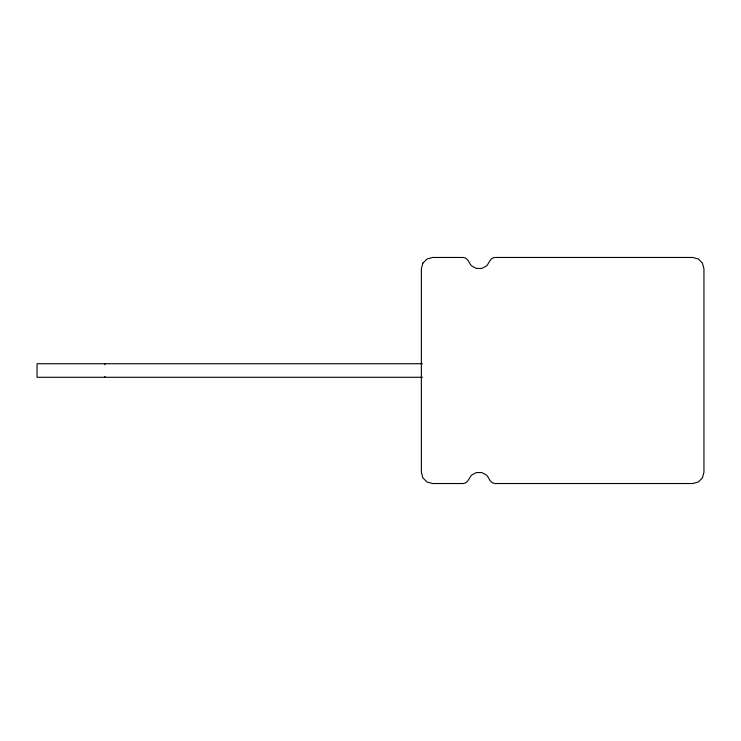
<?xml version="1.0" encoding="UTF-8"?>
<svg xmlns="http://www.w3.org/2000/svg" width="741" height="741" viewBox="0 0 741 741"><rect width="100%" height="100%" fill="white"/><g stroke="black" fill="none" stroke-linecap="round" stroke-linejoin="round"><path stroke-width="1.11" d="M422.398 363.72L37.05 363.72L37.05 377.28L422.398 377.28M104.87 363.72L104.87 364.628M104.87 376.372L104.87 377.28M422.879 263.12L421.37 268.77L421.37 472.23L422.879 477.88L427.02 482.02L432.67 483.53L463.097 483.53C467.784 483.438 468.96 478.13 471.471 475.176L476.333 472.573L481.835 472.573L486.698 475.176C489.208 478.13 490.385 483.438 495.071 483.53L692.65 483.53L698.3 482.02L702.44 477.88L703.95 472.23L703.95 268.77L702.44 263.12L698.3 258.98L692.65 257.47L495.071 257.47C490.385 257.562 489.208 262.87 486.698 265.824L481.835 268.427L476.333 268.427L471.471 265.824C468.96 262.87 467.784 257.562 463.097 257.47L432.67 257.47L427.02 258.98L422.879 263.12"/></g></svg>
